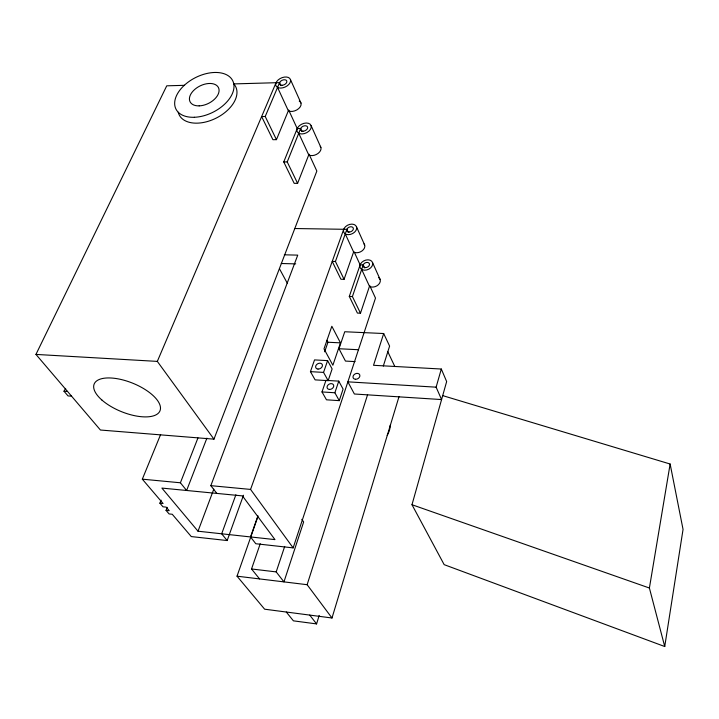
<?xml version="1.0" encoding="UTF-8"?>
<svg xmlns="http://www.w3.org/2000/svg" width="719" height="719" viewBox="0 0 719 719"><rect width="100%" height="100%" fill="white"/><g stroke="black" fill="none" stroke-linecap="round" stroke-linejoin="round"><path stroke-width="1.08" d="M355.096 361.603L345.462 361.082L338.982 348.742L344.752 331.747L383.685 333.526L373.521 365.297L441.313 369.027L446.652 381.564L411.987 504.72L444.162 564.649L664.733 646.525L683.05 529.418L670.135 464.016L442.742 395.63M664.733 646.525L649.401 588.016L670.135 464.016M436.118 387.173L347.879 381.843L354.386 394.003L441.574 399.566L436.118 387.173L441.313 369.027M257.779 516.961L237.027 576.18L264.637 609.2L331.989 617.998L399.045 396.529M286.297 612.031L293.406 620.839L316.576 623.912L319.2 615.401M383.308 366.079L389.599 346.1L383.685 333.526M331.989 617.998L307.13 584.7L367.58 394.713M339.26 400.654L343.089 389.078L338.766 381.133L325.941 380.36L321.995 391.945L326.48 399.809L339.26 400.654L334.874 392.763L338.766 381.133M257.959 515.757L250.536 536.94L255.802 543.735L293.145 547.887L375.489 298.088L369.719 285.587M354.314 252.225L360.138 264.844L349.299 296.444L357.406 313.08L360.48 313.205L369.476 286.297L361.675 269.427M301.827 519.334L303.643 521.976L283.951 581.887L276.195 571.902L284.688 546.44M340.473 342.855L332.87 365.234L323.999 348.859L331.836 326.264L340.473 342.855L327.963 342.244L326.92 340.294M328.152 380.657L332.124 368.937L327.603 360.623L314.536 359.913L310.437 371.642L315.12 379.875L328.152 380.657L323.559 372.406L327.603 360.623M360.48 313.205L352.409 296.552L363.221 264.925L360.138 264.844M324.655 351.798L327.963 342.244M259.568 578.921L251.533 568.972L260.242 543.726M344.068 279.323L335.431 261.482L332.223 261.401L340.905 279.233L344.068 279.323L353.613 251.974L345.264 233.909M335.431 261.482L346.891 229.334L294.538 228.525M293.145 547.887L250.572 489.423L343.727 229.289M167.239 507.362L166.053 510.382L169.091 513.932L172.245 514.265L191.272 536.572L227.159 540.553L243.489 495.229M235.877 494.78L221.686 533.795L227.159 540.553M198.013 531.206L161.892 488.084L242.438 495.894L274.982 539.61L198.013 531.206L213.795 489.154M216.832 493.414L210.829 485.658L297.747 255.128L284.329 254.814M184.594 85.318L166.745 85.822L35.95 354.413L100.426 430.025L213.956 439.156L316.845 171.068L309.053 154.19M206.901 438.141L186.634 490.484L180.397 482.782L142.326 479.169L160.634 434.501M180.397 482.782L197.95 437.952M288.652 109.998L297.226 128.566L283.753 161.946L294.179 183.345L297.603 183.354L308.739 154.9L298.736 133.267M166.053 510.382L169.217 510.715L166.17 507.129L162.988 506.805L159.897 503.192L161.101 500.154M297.603 183.354L287.223 161.928L300.65 128.521L297.226 128.566M276.438 139.657L265.221 116.487L261.635 116.559L272.914 139.702L276.438 139.657L288.346 110.789L277.552 87.421M265.221 116.487L279.592 82.613L233.666 83.916M213.956 439.156L157.326 361.396L276.051 82.712M71.549 396.169L68.026 395.917L63.991 391.208L65.672 388.395M283.753 161.946L287.223 161.928M281.273 263.505L295.707 263.882M349.299 296.444L352.409 296.552M338.982 348.742L358.466 349.731M35.95 354.413L157.326 361.396M310.437 371.642L323.559 372.406M321.995 391.945L334.874 392.763M63.991 391.208L67.532 391.451M210.829 485.658L250.572 489.423M159.897 503.192L163.087 503.516L142.326 479.169M251.533 568.972L276.195 571.902M237.027 576.18L307.13 584.7M411.987 504.72L649.401 588.016M309.727 615.087L316.576 623.912M279.511 268.852L287.402 283.394M387.694 351.51L394.848 366.564M279.592 82.613L280.985 85.669M300.65 128.521L301.998 131.478M346.891 229.334L348.275 232.354M363.221 264.925L364.587 267.908M290.449 79.566A7.9 4.925 -24.5 0 1 280.823 88.078A7.9 4.925 -24.5 0 1 278.145 79.953A7.9 4.925 -24.5 0 1 290.449 79.566L300.982 103.051M311.12 125.645A7.594 4.916 -24.5 0 1 301.917 133.959A7.594 4.916 -24.5 0 1 299.212 125.852A7.594 4.916 -24.5 0 1 311.12 125.645L320.872 147.395M356.507 226.827A6.938 4.862 -24.5 0 1 348.221 234.673A6.938 4.862 -24.5 0 1 345.488 226.692A6.938 4.862 -24.5 0 1 356.507 226.827L364.659 244.99M372.532 262.543A6.705 4.826 -24.5 0 1 364.56 270.209A6.705 4.826 -24.5 0 1 361.828 262.291A6.705 4.826 -24.5 0 1 372.532 262.543L380.144 279.511M299.248 101.1A7.747 4.925 -24.5 0 1 298.727 108.578A7.747 4.925 -24.5 0 1 288.346 110.789M320.234 146.281A7.46 4.907 -24.5 0 1 318.041 153.444A7.46 4.907 -24.5 0 1 308.739 154.9M364.03 243.885A6.822 4.844 -24.5 0 1 362.196 250.796A6.822 4.844 -24.5 0 1 353.613 251.974M378.536 277.561A6.597 4.799 -24.5 0 1 378.428 284.679A6.597 4.799 -24.5 0 1 369.476 286.297M234.106 84.276A31.573 19.404 -26.6 0 1 216.113 118.141A31.573 19.404 -26.6 0 1 178.24 112.245M390.264 425.091A23.412 18.478 -28.3 0 1 387.173 435.319M101.873 400.016A35.537 15.306 22.1 0 0 158.692 412.841A35.537 15.306 22.1 0 0 120.648 379.389A35.537 15.306 22.1 0 0 101.873 400.016M281.974 85.291A3.946 2.463 -24.5 0 0 286.791 81.04A3.946 2.463 -24.5 0 0 280.644 81.22A3.946 2.463 -24.5 0 0 281.974 85.291M302.987 131.209A3.802 2.463 -24.5 0 0 307.597 127.056A3.802 2.463 -24.5 0 0 301.647 127.155A3.802 2.463 -24.5 0 0 302.987 131.209M349.137 232.021A3.469 2.427 -24.5 0 0 353.29 228.103A3.469 2.427 -24.5 0 0 347.78 228.031A3.469 2.427 -24.5 0 0 349.137 232.021M365.423 267.603A3.352 2.409 -24.5 0 0 369.413 263.774A3.352 2.409 -24.5 0 0 364.066 263.639A3.352 2.409 -24.5 0 0 365.423 267.603M199.163 105.873A15.863 9.698 -26.6 0 0 218.864 88.698A15.863 9.698 -26.6 0 0 194.723 89.453A15.863 9.698 -26.6 0 0 199.163 105.873M194.364 117.278A31.735 19.404 -26.6 0 0 233.513 82.775A31.735 19.404 -26.6 0 0 185.098 84.59A31.735 19.404 -26.6 0 0 194.364 117.278M318.014 369.072A3.613 2.714 -28.6 0 0 322.373 364.821A3.613 2.714 -28.6 0 0 316.702 364.506A3.613 2.714 -28.6 0 0 318.014 369.072M329.419 389.437A3.532 2.696 -28.7 0 0 333.661 385.249A3.532 2.696 -28.7 0 0 328.089 384.917A3.532 2.696 -28.7 0 0 329.419 389.437M355.483 379.281A3.613 2.759 -27.3 0 0 359.797 375.012A3.613 2.759 -27.3 0 0 354.054 374.68A3.613 2.759 -27.3 0 0 355.483 379.281"/></g></svg>
